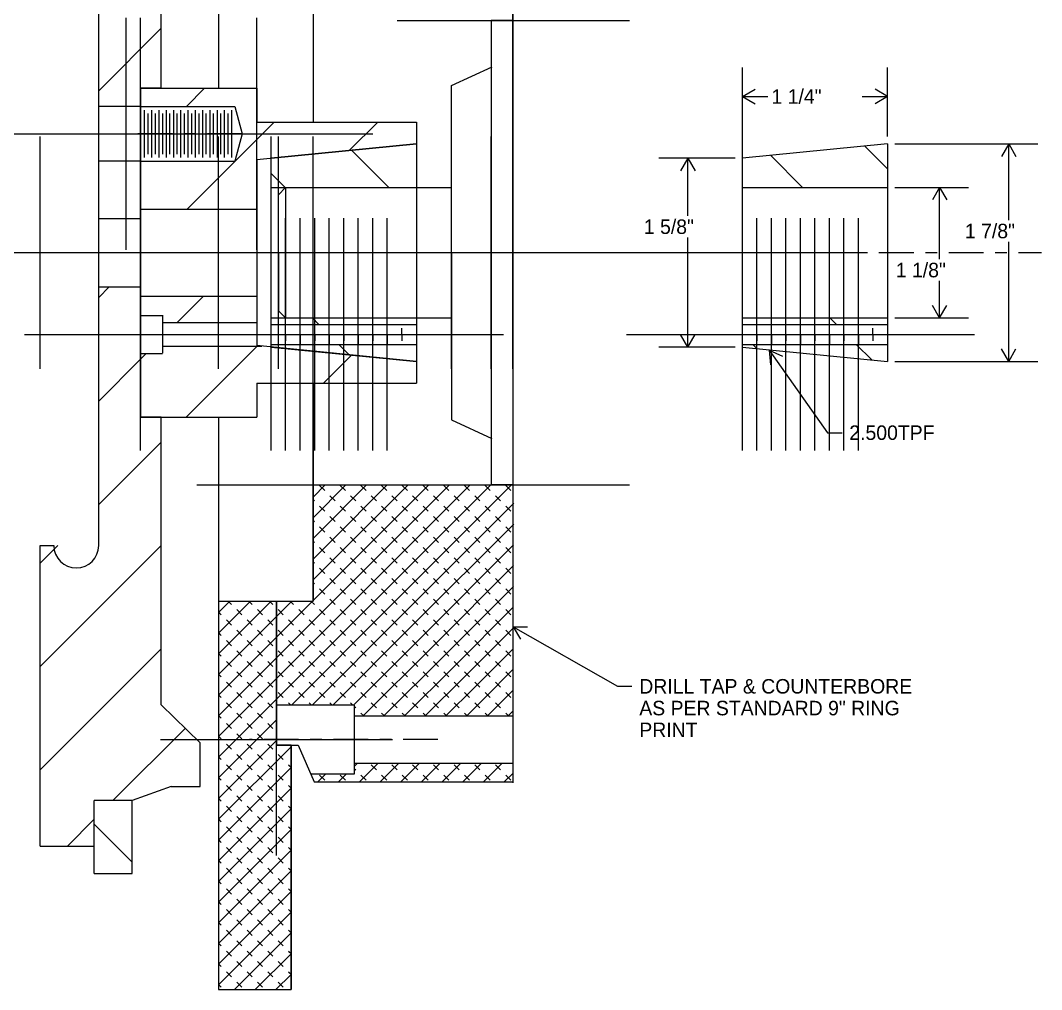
# Model space of a CAD drawing. Extents: x -8.4 to 8.6, y -6.3 to 6.8.
# Drawn here: x -0.17 to 8.62, y -6.35 to 2 of the extents above; entities that cross this region are included whole.
import ezdxf

# ---------------------------------------------------------------- set-up
doc = ezdxf.new("R2010")
doc.units = 0
doc.header["$PDMODE"] = 2
doc.header["$PDSIZE"] = -2
doc.linetypes.add('GC___6', pattern=[0.5, 0.3, -0.075, 0.05, -0.075])
for name, color, linetype in [('BUSHING', 7, 'CONTINUOUS'), ('BUSHING_DETAIL', 7, 'CONTINUOUS'), ('CENTERLINE', 7, 'CONTINUOUS'), ('FLYWHEEL', 7, 'CONTINUOUS'), ('HUB', 7, 'CONTINUOUS'), ('LAYOUT_AND_RING_DIM', 7, 'CONTINUOUS'), ('PLATE', 7, 'CONTINUOUS'), ('RING', 7, 'CONTINUOUS'), ('WARP_9', 7, 'CONTINUOUS')]:
    doc.layers.add(name, color=color, linetype=linetype)
doc.styles.add('ENGINEER', font='ENGINEER.SHX', dxfattribs={"height": 0.2})

# ---------------------------------------------------------------- blocks, each defined once
blk = doc.blocks.new('*X1')
at = {"layer": 'HUB', "color": 93, "linetype": 'CONTINUOUS'}
for p, q in [((0.891, -0.891), (0.9139, -0.868)), ((1.3364, -1.3364), (1.8684, -0.8045)), ((0.865, -0.9169), (0.891, -0.891)), ((2.4388, -1.125), (2.6821, -0.8817)), ((1.2566, -1.4163), (1.3364, -1.3364))]:
    blk.add_line(p, q, dxfattribs=at)
blk = doc.blocks.new('*X2')
at = {"layer": 'BUSHING', "color": 93, "linetype": 'CONTINUOUS'}
blk.add_line((2.6616, -0.8797), (2.5728, -0.7908), dxfattribs=at)
blk = doc.blocks.new('*X3')
at = {"layer": 'BUSHING', "color": 93, "linetype": 'CONTINUOUS'}
for p, q in [((2.4009, -0.6189), (2.3444, -0.5625)), ((3.24, -0.5671), (3.2354, -0.5625))]:
    blk.add_line(p, q, dxfattribs=at)
blk = doc.blocks.new('*X4')
at = {"layer": 'BUSHING', "color": 93, "linetype": 'CONTINUOUS'}
for p, q in [((3.0013, 0.5625), (2.6821, 0.8817)), ((2.1104, 0.5625), (1.99, 0.6829))]:
    blk.add_line(p, q, dxfattribs=at)
blk = doc.blocks.new('*X5')
at = {"layer": 'HUB', "color": 93, "linetype": 'CONTINUOUS'}
for p, q in [((1.2596, 1.2596), (1.4163, 1.4163)), ((1.266, 0.375), (2.016, 1.125)), ((2.6616, 0.8797), (2.9069, 1.125))]:
    blk.add_line(p, q, dxfattribs=at)
blk = doc.blocks.new('*X6')
at = {"layer": 'HUB', "color": 93, "linetype": 'CONTINUOUS'}
blk.add_line((1.1805, -0.6014), (1.4069, -0.375), dxfattribs=at)
blk = doc.blocks.new('*X9')
at = {"layer": 'PLATE', "color": 133, "linetype": 'CONTINUOUS'}
for p, q in [((1.535, -3.098), (1.633, -3)), ((1.535, -3.2762), (1.8112, -3)), ((1.535, -3.4543), (1.9893, -3)), ((1.619, -3), (1.6483, -3.0292)), ((1.6928, -3.0738), (1.7374, -3.1183)), ((1.7972, -3), (1.8265, -3.0292)), ((1.871, -3.0738), (1.9156, -3.1183)), ((1.9754, -3), (2.0046, -3.0292)), ((1.535, -3.0942), (1.5592, -3.1183)), ((1.535, -3.6325), (2.035, -3.1325)), ((1.6037, -3.1629), (1.6483, -3.2074)), ((1.7819, -3.1629), (1.8265, -3.2074)), ((1.9601, -3.1629), (2.0046, -3.2074)), ((1.6928, -3.252), (1.7374, -3.2965)), ((1.871, -3.252), (1.9156, -3.2965)), ((1.535, -3.2724), (1.5592, -3.2965)), ((1.535, -3.8107), (2.035, -3.3107)), ((1.6037, -3.3411), (1.6483, -3.3856)), ((1.7819, -3.3411), (1.8265, -3.3856)), ((1.9601, -3.3411), (2.0046, -3.3856)), ((1.535, -3.4506), (1.5592, -3.4747)), ((1.535, -3.9889), (2.035, -3.4889)), ((1.6928, -3.4302), (1.7374, -3.4747)), ((1.871, -3.4302), (1.9156, -3.4747)), ((1.6037, -3.5193), (1.6483, -3.5638)), ((1.7819, -3.5193), (1.8265, -3.5638)), ((1.9601, -3.5193), (2.0046, -3.5638)), ((1.535, -3.6287), (1.5592, -3.6529)), ((1.535, -4.1671), (2.035, -3.6671)), ((1.6928, -3.6084), (1.7374, -3.6529)), ((1.871, -3.6084), (1.9156, -3.6529)), ((1.6037, -3.6975), (1.6483, -3.742)), ((1.7819, -3.6975), (1.8265, -3.742)), ((1.9601, -3.6975), (2.0046, -3.742)), ((1.535, -3.8069), (1.5592, -3.8311)), ((1.535, -4.3453), (2.035, -3.8453)), ((1.6928, -3.7866), (1.7374, -3.8311)), ((1.871, -3.7866), (1.9156, -3.8311)), ((1.6037, -3.8757), (1.6483, -3.9202)), ((1.7819, -3.8757), (1.8265, -3.9202)), ((1.9601, -3.8757), (2.0046, -3.9202)), ((1.535, -3.9851), (1.5592, -4.0093)), ((1.535, -4.5235), (2.035, -4.0235)), ((1.6928, -3.9647), (1.7374, -4.0093)), ((1.871, -3.9647), (1.9156, -4.0093)), ((1.6037, -4.0538), (1.6483, -4.0984)), ((1.7819, -4.0538), (1.8265, -4.0984)), ((1.9601, -4.0538), (2.0046, -4.0984)), ((1.535, -4.1633), (1.5592, -4.1875)), ((1.535, -4.7017), (2.035, -4.2017)), ((1.6928, -4.1429), (1.7374, -4.1875)), ((1.871, -4.1429), (1.9156, -4.1875)), ((1.535, -4.8799), (2.16, -4.2549)), ((1.6037, -4.232), (1.6483, -4.2766)), ((1.7819, -4.232), (1.8265, -4.2766)), ((1.9601, -4.232), (2.0046, -4.2766)), ((2.1487, -4.2425), (2.16, -4.2537)), ((1.535, -4.3415), (1.5592, -4.3657)), ((1.6928, -4.3211), (1.7374, -4.3657)), ((1.871, -4.3211), (1.9156, -4.3657)), ((2.0492, -4.3211), (2.0937, -4.3657)), ((1.535, -5.0581), (2.16, -4.4331)), ((1.6037, -4.4102), (1.6483, -4.4548)), ((1.7819, -4.4102), (1.8265, -4.4548)), ((1.9601, -4.4102), (2.0046, -4.4548)), ((2.1383, -4.4102), (2.16, -4.4319)), ((1.535, -4.5197), (1.5592, -4.5439)), ((1.6928, -4.4993), (1.7374, -4.5439)), ((1.871, -4.4993), (1.9156, -4.5439)), ((2.0492, -4.4993), (2.0937, -4.5439)), ((1.535, -5.2363), (2.16, -4.6113)), ((1.6037, -4.5884), (1.6483, -4.633)), ((1.7819, -4.5884), (1.8265, -4.633)), ((1.9601, -4.5884), (2.0046, -4.633)), ((2.1383, -4.5884), (2.16, -4.6101)), ((1.535, -4.6979), (1.5592, -4.7221)), ((1.6928, -4.6775), (1.7374, -4.7221)), ((1.871, -4.6775), (1.9156, -4.7221)), ((2.0492, -4.6775), (2.0937, -4.7221)), ((1.535, -5.4144), (2.16, -4.7894)), ((1.6037, -4.7666), (1.6483, -4.8112)), ((1.7819, -4.7666), (1.8265, -4.8112)), ((1.9601, -4.7666), (2.0046, -4.8112)), ((2.1383, -4.7666), (2.16, -4.7883)), ((1.535, -4.8761), (1.5592, -4.9002)), ((1.6928, -4.8557), (1.7374, -4.9002)), ((1.871, -4.8557), (1.9156, -4.9002)), ((2.0492, -4.8557), (2.0937, -4.9002)), ((1.535, -5.5926), (2.16, -4.9676)), ((1.6037, -4.9448), (1.6483, -4.9893)), ((1.7819, -4.9448), (1.8265, -4.9893)), ((1.9601, -4.9448), (2.0046, -4.9893)), ((2.1383, -4.9448), (2.16, -4.9665)), ((1.535, -5.0543), (1.5592, -5.0784)), ((1.6928, -5.0339), (1.7374, -5.0784)), ((1.871, -5.0339), (1.9156, -5.0784)), ((2.0492, -5.0339), (2.0937, -5.0784)), ((1.535, -5.7708), (2.16, -5.1458)), ((1.6037, -5.123), (1.6483, -5.1675)), ((1.7819, -5.123), (1.8265, -5.1675)), ((1.9601, -5.123), (2.0046, -5.1675)), ((2.1383, -5.123), (2.16, -5.1447)), ((1.535, -5.2325), (1.5592, -5.2566)), ((1.6928, -5.2121), (1.7374, -5.2566)), ((1.871, -5.2121), (1.9156, -5.2566)), ((2.0492, -5.2121), (2.0937, -5.2566)), ((1.535, -5.949), (2.16, -5.324)), ((1.6037, -5.3012), (1.6483, -5.3457)), ((1.7819, -5.3012), (1.8265, -5.3457)), ((1.9601, -5.3012), (2.0046, -5.3457)), ((2.1383, -5.3012), (2.16, -5.3229)), ((1.535, -5.4107), (1.5592, -5.4348)), ((1.6928, -5.3903), (1.7374, -5.4348)), ((1.871, -5.3903), (1.9156, -5.4348)), ((2.0492, -5.3903), (2.0937, -5.4348)), ((1.535, -6.1272), (2.16, -5.5022)), ((1.6037, -5.4794), (1.6483, -5.5239)), ((1.7819, -5.4794), (1.8265, -5.5239)), ((1.9601, -5.4794), (2.0046, -5.5239)), ((2.1383, -5.4794), (2.16, -5.5011)), ((1.535, -5.5888), (1.5592, -5.613)), ((1.6928, -5.5685), (1.7374, -5.613)), ((1.871, -5.5685), (1.9156, -5.613)), ((2.0492, -5.5685), (2.0937, -5.613)), ((1.535, -6.3054), (2.16, -5.6804)), ((1.6037, -5.6576), (1.6483, -5.7021)), ((1.7819, -5.6576), (1.8265, -5.7021)), ((1.9601, -5.6576), (2.0046, -5.7021)), ((2.1383, -5.6576), (2.16, -5.6793)), ((1.535, -5.767), (1.5592, -5.7912)), ((1.6928, -5.7467), (1.7374, -5.7912)), ((1.871, -5.7467), (1.9156, -5.7912)), ((2.0492, -5.7467), (2.0937, -5.7912)), ((1.6037, -5.8358), (1.6483, -5.8803)), ((1.6726, -6.346), (2.16, -5.8586)), ((1.7819, -5.8358), (1.8265, -5.8803)), ((1.9601, -5.8358), (2.0046, -5.8803)), ((2.1383, -5.8358), (2.16, -5.8575)), ((1.535, -5.9452), (1.5592, -5.9694)), ((1.6928, -5.9248), (1.7374, -5.9694)), ((1.871, -5.9248), (1.9156, -5.9694)), ((2.0492, -5.9248), (2.0937, -5.9694)), ((1.6037, -6.0139), (1.6483, -6.0585)), ((1.7819, -6.0139), (1.8265, -6.0585)), ((1.8508, -6.346), (2.16, -6.0368)), ((1.9601, -6.0139), (2.0046, -6.0585)), ((2.1383, -6.0139), (2.16, -6.0357)), ((1.535, -6.1234), (1.5592, -6.1476)), ((1.6928, -6.103), (1.7374, -6.1476)), ((1.871, -6.103), (1.9156, -6.1476)), ((2.0492, -6.103), (2.0937, -6.1476)), ((1.6037, -6.1921), (1.6483, -6.2367)), ((1.7819, -6.1921), (1.8265, -6.2367)), ((1.9601, -6.1921), (2.0046, -6.2367)), ((2.029, -6.346), (2.16, -6.215)), ((2.1383, -6.1921), (2.16, -6.2138)), ((1.535, -6.3016), (1.5592, -6.3258)), ((1.6928, -6.2812), (1.7374, -6.3258)), ((1.871, -6.2812), (1.9156, -6.3258)), ((2.0492, -6.2812), (2.0937, -6.3258))]:
    blk.add_line(p, q, dxfattribs=at)
blk = doc.blocks.new('*X10')
at = {"layer": 'FLYWHEEL', "color": 213, "linetype": 'CONTINUOUS'}
blk.add_line((0.793, -5.2478), (0.466, -4.9208), dxfattribs=at)
blk = doc.blocks.new('*X12')
at = {"layer": 'FLYWHEEL', "color": 213, "linetype": 'CONTINUOUS'}
for p, q in [((0, 4.4548), (0.466, 4.9208)), ((0, 3.5638), (1.0579, 4.6217)), ((0, 2.6729), (1.042, 3.7149)), ((0.504, 2.2859), (1.042, 2.8239)), ((0.504, 1.395), (1.042, 1.933))]:
    blk.add_line(p, q, dxfattribs=at)
blk = doc.blocks.new('*X13')
at = {"layer": 'FLYWHEEL', "color": 213, "linetype": 'CONTINUOUS'}
for p, q in [((0.504, -0.387), (0.5955, -0.2955)), ((0.504, -1.2779), (0.865, -0.9169)), ((0.504, -2.1689), (1.042, -1.6309)), ((0, -3.5638), (1.042, -2.5218)), ((0, -2.6729), (0.1509, -2.522)), ((0, -4.4548), (1.042, -3.4128)), ((0.6267, -4.719), (1.2502, -4.0955)), ((0.2347, -5.111), (0.466, -4.8797))]:
    blk.add_line(p, q, dxfattribs=at)
blk = doc.blocks.new('*X15')
at = {"layer": 'RING', "color": 8, "linetype": 'CONTINUOUS'}
for p, q in [((2.3496, -2.1052), (2.4548, -2)), ((2.3496, -2.2834), (2.633, -2)), ((2.4009, -2), (2.4009, -2)), ((2.4056, -2.4056), (2.8112, -2)), ((2.4056, -2.0046), (2.4501, -2.0492)), ((2.4947, -2.4947), (2.9893, -2)), ((2.5791, -2), (2.5791, -2)), ((2.5838, -2.5838), (3.1675, -2)), ((2.5838, -2.0046), (2.6283, -2.0492)), ((2.6729, -2.6729), (3.3457, -2)), ((2.7573, -2), (2.7573, -2)), ((2.762, -2.762), (3.5239, -2)), ((2.762, -2.0046), (2.8065, -2.0492)), ((2.8511, -2.8511), (3.7021, -2)), ((2.9355, -2), (2.9355, -2)), ((2.9401, -2.9401), (3.8803, -2)), ((2.9401, -2.0046), (2.9847, -2.0492)), ((3.0292, -3.0292), (4.0585, -2)), ((3.1137, -2), (3.1137, -2)), ((3.1183, -2.0046), (3.1629, -2.0492)), ((3.2919, -2), (3.2919, -2)), ((3.2965, -2.0046), (3.3411, -2.0492)), ((3.4701, -2), (3.4701, -2)), ((3.4747, -2.0046), (3.5193, -2.0492)), ((3.6483, -2), (3.6483, -2)), ((3.6529, -2.0046), (3.6975, -2.0492)), ((3.8265, -2), (3.8265, -2)), ((3.8311, -2.0046), (3.8757, -2.0492)), ((4.0046, -2), (4.0046, -2)), ((4.0093, -2.0046), (4.0538, -2.0492)), ((2.4947, -2.0937), (2.5392, -2.1383)), ((2.6729, -2.0937), (2.7174, -2.1383)), ((2.8511, -2.0937), (2.8956, -2.1383)), ((3.0292, -2.0937), (3.0738, -2.1383)), ((3.2074, -2.0937), (3.252, -2.1383)), ((3.3856, -2.0937), (3.4302, -2.1383)), ((3.5638, -2.0937), (3.6084, -2.1383)), ((3.742, -2.0937), (3.7866, -2.1383)), ((3.9202, -2.0937), (3.9647, -2.1383)), ((2.3496, -2.1269), (2.361, -2.1383)), ((2.4056, -2.1828), (2.4501, -2.2274)), ((2.5838, -2.1828), (2.6283, -2.2274)), ((2.762, -2.1828), (2.8065, -2.2274)), ((2.9401, -2.1828), (2.9847, -2.2274)), ((3.1183, -3.1183), (4.0791, -2.1576)), ((3.1183, -2.1828), (3.1629, -2.2274)), ((3.2965, -2.1828), (3.3411, -2.2274)), ((3.4747, -2.1828), (3.5193, -2.2274)), ((3.6529, -2.1828), (3.6975, -2.2274)), ((3.8311, -2.1828), (3.8757, -2.2274)), ((4.0093, -2.1828), (4.0538, -2.2274)), ((2.4947, -2.2719), (2.5392, -2.3165)), ((2.6729, -2.2719), (2.7174, -2.3165)), ((2.8511, -2.2719), (2.8956, -2.3165)), ((3.0292, -2.2719), (3.0738, -2.3165)), ((3.2074, -2.2719), (3.252, -2.3165)), ((3.3856, -2.2719), (3.4302, -2.3165)), ((3.5638, -2.2719), (3.6084, -2.3165)), ((3.742, -2.2719), (3.7866, -2.3165)), ((3.9202, -2.2719), (3.9647, -2.3165)), ((2.3496, -2.3051), (2.361, -2.3165)), ((2.4056, -2.361), (2.4501, -2.4056)), ((2.5838, -2.361), (2.6283, -2.4056)), ((2.762, -2.361), (2.8065, -2.4056)), ((2.9401, -2.361), (2.9847, -2.4056)), ((3.1183, -2.361), (3.1629, -2.4056)), ((3.2074, -3.2074), (4.0781, -2.3368)), ((3.2965, -2.361), (3.3411, -2.4056)), ((3.4747, -2.361), (3.5193, -2.4056)), ((3.6529, -2.361), (3.6975, -2.4056)), ((3.8311, -2.361), (3.8757, -2.4056)), ((4.0093, -2.361), (4.0538, -2.4056)), ((2.3496, -2.4615), (2.4056, -2.4056)), ((2.4947, -2.4501), (2.5392, -2.4947)), ((2.6729, -2.4501), (2.7174, -2.4947)), ((2.8511, -2.4501), (2.8956, -2.4947)), ((3.0292, -2.4501), (3.0738, -2.4947)), ((3.2074, -2.4501), (3.252, -2.4947)), ((3.3856, -2.4501), (3.4302, -2.4947)), ((3.5638, -2.4501), (3.6084, -2.4947)), ((3.742, -2.4501), (3.7866, -2.4947)), ((3.9202, -2.4501), (3.9647, -2.4947)), ((2.3496, -2.4833), (2.361, -2.4947)), ((2.3496, -2.6397), (2.4947, -2.4947)), ((2.4056, -2.5392), (2.4501, -2.5838)), ((2.5838, -2.5392), (2.6283, -2.5838)), ((2.762, -2.5392), (2.8065, -2.5838)), ((2.9401, -2.5392), (2.9847, -2.5838)), ((3.1183, -2.5392), (3.1629, -2.5838)), ((3.2965, -3.2965), (4.0771, -2.5159)), ((3.2965, -2.5392), (3.3411, -2.5838)), ((3.4747, -2.5392), (3.5193, -2.5838)), ((3.6529, -2.5392), (3.6975, -2.5838)), ((3.8311, -2.5392), (3.8757, -2.5838)), ((4.0093, -2.5392), (4.0538, -2.5838)), ((2.3496, -2.8179), (2.5838, -2.5838)), ((2.4947, -2.6283), (2.5392, -2.6729)), ((2.6729, -2.6283), (2.7174, -2.6729)), ((2.8511, -2.6283), (2.8956, -2.6729)), ((3.0292, -2.6283), (3.0738, -2.6729)), ((3.2074, -2.6283), (3.252, -2.6729)), ((3.3856, -2.6283), (3.4302, -2.6729)), ((3.5638, -2.6283), (3.6084, -2.6729)), ((3.742, -2.6283), (3.7866, -2.6729)), ((3.9202, -2.6283), (3.9647, -2.6729)), ((2.3496, -2.6614), (2.361, -2.6729)), ((2.3496, -2.9961), (2.6729, -2.6729)), ((2.4056, -2.7174), (2.4501, -2.762)), ((2.5838, -2.7174), (2.6283, -2.762)), ((2.762, -2.7174), (2.8065, -2.762)), ((2.9401, -2.7174), (2.9847, -2.762)), ((3.1183, -2.7174), (3.1629, -2.762)), ((3.2965, -2.7174), (3.3411, -2.762)), ((3.3856, -3.3856), (4.0762, -2.6951)), ((3.4747, -2.7174), (3.5193, -2.762)), ((3.6529, -2.7174), (3.6975, -2.762)), ((3.8311, -2.7174), (3.8757, -2.762)), ((4.0093, -2.7174), (4.0538, -2.762)), ((2.035, -3.4889), (2.762, -2.762)), ((2.4947, -2.8065), (2.5392, -2.8511)), ((2.6729, -2.8065), (2.7174, -2.8511)), ((2.8511, -2.8065), (2.8956, -2.8511)), ((3.0292, -2.8065), (3.0738, -2.8511)), ((3.2074, -2.8065), (3.252, -2.8511)), ((3.3856, -2.8065), (3.4302, -2.8511)), ((3.5638, -2.8065), (3.6084, -2.8511)), ((3.742, -2.8065), (3.7866, -2.8511)), ((3.9202, -2.8065), (3.9647, -2.8511)), ((2.035, -3.6671), (2.8511, -2.8511)), ((2.3496, -2.8396), (2.361, -2.8511)), ((2.4056, -2.8956), (2.4501, -2.9401)), ((2.5838, -2.8956), (2.6283, -2.9401)), ((2.762, -2.8956), (2.8065, -2.9401)), ((2.9401, -2.8956), (2.9847, -2.9401)), ((3.1183, -2.8956), (3.1629, -2.9401)), ((3.2965, -2.8956), (3.3411, -2.9401)), ((3.4747, -3.4747), (4.0752, -2.8742)), ((3.4747, -2.8956), (3.5193, -2.9401)), ((3.6529, -2.8956), (3.6975, -2.9401)), ((3.8311, -2.8956), (3.8757, -2.9401)), ((4.0093, -2.8956), (4.0538, -2.9401)), ((2.035, -3.8453), (2.9401, -2.9401)), ((2.4947, -2.9847), (2.5392, -3.0292)), ((2.6729, -2.9847), (2.7174, -3.0292)), ((2.8511, -2.9847), (2.8956, -3.0292)), ((3.0292, -2.9847), (3.0738, -3.0292)), ((3.2074, -2.9847), (3.252, -3.0292)), ((3.3856, -2.9847), (3.4302, -3.0292)), ((3.5638, -2.9847), (3.6084, -3.0292)), ((3.742, -2.9847), (3.7866, -3.0292)), ((3.9202, -2.9847), (3.9647, -3.0292)), ((2.035, -3.1325), (2.1675, -3)), ((2.035, -3.3107), (2.3457, -3)), ((2.035, -3.0596), (2.035, -3.0596)), ((2.0492, -3.0738), (2.0937, -3.1183)), ((2.1536, -3), (2.1828, -3.0292)), ((2.163, -3.8955), (3.0292, -3.0292)), ((2.2274, -3.0738), (2.2719, -3.1183)), ((2.3318, -3), (2.361, -3.0292)), ((2.4056, -3.0738), (2.4501, -3.1183)), ((2.5838, -3.0738), (2.6283, -3.1183)), ((2.762, -3.0738), (2.8065, -3.1183)), ((2.9401, -3.0738), (2.9847, -3.1183)), ((3.1183, -3.0738), (3.1629, -3.1183)), ((3.2965, -3.0738), (3.3411, -3.1183)), ((3.4747, -3.0738), (3.5193, -3.1183)), ((3.5638, -3.5638), (4.0742, -3.0534)), ((3.6529, -3.0738), (3.6975, -3.1183)), ((3.8311, -3.0738), (3.8757, -3.1183)), ((4.0093, -3.0738), (4.0538, -3.1183)), ((2.1383, -3.1629), (2.1828, -3.2074)), ((2.3165, -3.1629), (2.361, -3.2074)), ((2.3412, -3.8955), (3.1183, -3.1183)), ((2.4947, -3.1629), (2.5392, -3.2074)), ((2.6729, -3.1629), (2.7174, -3.2074)), ((2.8511, -3.1629), (2.8956, -3.2074)), ((3.0292, -3.1629), (3.0738, -3.2074)), ((3.2074, -3.1629), (3.252, -3.2074)), ((3.3856, -3.1629), (3.4302, -3.2074)), ((3.5638, -3.1629), (3.6084, -3.2074)), ((3.742, -3.1629), (3.7866, -3.2074)), ((3.9202, -3.1629), (3.9647, -3.2074)), ((2.035, -3.2378), (2.035, -3.2378)), ((2.0492, -3.252), (2.0937, -3.2965)), ((2.2274, -3.252), (2.2719, -3.2965)), ((2.4056, -3.252), (2.4501, -3.2965)), ((2.5194, -3.8955), (3.2074, -3.2074)), ((2.5838, -3.252), (2.6283, -3.2965)), ((2.762, -3.252), (2.8065, -3.2965)), ((2.9401, -3.252), (2.9847, -3.2965)), ((3.1183, -3.252), (3.1629, -3.2965)), ((3.2965, -3.252), (3.3411, -3.2965)), ((3.4747, -3.252), (3.5193, -3.2965)), ((3.6529, -3.6529), (4.0733, -3.2326)), ((3.6529, -3.252), (3.6975, -3.2965)), ((3.8311, -3.252), (3.8757, -3.2965)), ((4.0093, -3.252), (4.0538, -3.2965)), ((2.1383, -3.3411), (2.1828, -3.3856)), ((2.3165, -3.3411), (2.361, -3.3856)), ((2.4947, -3.3411), (2.5392, -3.3856)), ((2.6729, -3.3411), (2.7174, -3.3856)), ((2.6976, -3.8955), (3.2965, -3.2965)), ((2.8511, -3.3411), (2.8956, -3.3856)), ((3.0292, -3.3411), (3.0738, -3.3856)), ((3.2074, -3.3411), (3.252, -3.3856)), ((3.3856, -3.3411), (3.4302, -3.3856)), ((3.5638, -3.3411), (3.6084, -3.3856)), ((3.742, -3.3411), (3.7866, -3.3856)), ((3.9202, -3.3411), (3.9647, -3.3856)), ((2.035, -3.416), (2.035, -3.416)), ((2.7818, -3.9895), (3.3856, -3.3856)), ((3.742, -3.742), (4.0723, -3.4117)), ((2.0492, -3.4302), (2.0937, -3.4747)), ((2.2274, -3.4302), (2.2719, -3.4747)), ((2.4056, -3.4302), (2.4501, -3.4747)), ((2.5838, -3.4302), (2.6283, -3.4747)), ((2.762, -3.4302), (2.8065, -3.4747)), ((2.9401, -3.4302), (2.9847, -3.4747)), ((2.96, -3.9895), (3.4747, -3.4747)), ((3.1183, -3.4302), (3.1629, -3.4747)), ((3.2965, -3.4302), (3.3411, -3.4747)), ((3.4747, -3.4302), (3.5193, -3.4747)), ((3.6529, -3.4302), (3.6975, -3.4747)), ((3.8311, -3.4302), (3.8757, -3.4747)), ((4.0093, -3.4302), (4.0538, -3.4747)), ((2.035, -3.5942), (2.035, -3.5942)), ((2.1383, -3.5193), (2.1828, -3.5638)), ((2.3165, -3.5193), (2.361, -3.5638)), ((2.4947, -3.5193), (2.5392, -3.5638)), ((2.6729, -3.5193), (2.7174, -3.5638)), ((2.8511, -3.5193), (2.8956, -3.5638)), ((3.0292, -3.5193), (3.0738, -3.5638)), ((3.1382, -3.9895), (3.5638, -3.5638)), ((3.2074, -3.5193), (3.252, -3.5638)), ((3.3856, -3.5193), (3.4302, -3.5638)), ((3.5638, -3.5193), (3.6084, -3.5638)), ((3.742, -3.5193), (3.7866, -3.5638)), ((3.8311, -3.8311), (4.0713, -3.5909)), ((3.9202, -3.5193), (3.9647, -3.5638)), ((2.0492, -3.6084), (2.0937, -3.6529)), ((2.2274, -3.6084), (2.2719, -3.6529)), ((2.4056, -3.6084), (2.4501, -3.6529)), ((2.5838, -3.6084), (2.6283, -3.6529)), ((2.762, -3.6084), (2.8065, -3.6529)), ((2.9401, -3.6084), (2.9847, -3.6529)), ((3.1183, -3.6084), (3.1629, -3.6529)), ((3.2965, -3.6084), (3.3411, -3.6529)), ((3.3163, -3.9895), (3.6529, -3.6529)), ((3.4747, -3.6084), (3.5193, -3.6529)), ((3.6529, -3.6084), (3.6975, -3.6529)), ((3.8311, -3.6084), (3.8757, -3.6529)), ((4.0093, -3.6084), (4.0538, -3.6529)), ((2.035, -3.7724), (2.035, -3.7724)), ((2.1383, -3.6975), (2.1828, -3.742)), ((2.3165, -3.6975), (2.361, -3.742)), ((2.4947, -3.6975), (2.5392, -3.742)), ((2.6729, -3.6975), (2.7174, -3.742)), ((2.8511, -3.6975), (2.8956, -3.742)), ((3.0292, -3.6975), (3.0738, -3.742)), ((3.2074, -3.6975), (3.252, -3.742)), ((3.3856, -3.6975), (3.4302, -3.742)), ((3.4945, -3.9895), (3.742, -3.742)), ((3.5638, -3.6975), (3.6084, -3.742)), ((3.742, -3.6975), (3.7866, -3.742)), ((3.9202, -3.6975), (3.9647, -3.742)), ((3.9202, -3.9202), (4.0704, -3.77)), ((2.0492, -3.7866), (2.0937, -3.8311)), ((2.2274, -3.7866), (2.2719, -3.8311)), ((2.4056, -3.7866), (2.4501, -3.8311)), ((2.5838, -3.7866), (2.6283, -3.8311)), ((2.762, -3.7866), (2.8065, -3.8311)), ((2.9401, -3.7866), (2.9847, -3.8311)), ((3.1183, -3.7866), (3.1629, -3.8311)), ((3.2965, -3.7866), (3.3411, -3.8311)), ((3.4747, -3.7866), (3.5193, -3.8311)), ((3.6529, -3.7866), (3.6975, -3.8311)), ((3.6727, -3.9895), (3.8311, -3.8311)), ((3.8311, -3.7866), (3.8757, -3.8311)), ((4.0093, -3.7866), (4.0538, -3.8311)), ((2.1383, -3.8757), (2.1581, -3.8955)), ((2.3165, -3.8757), (2.3363, -3.8955)), ((2.4947, -3.8757), (2.5145, -3.8955)), ((2.6729, -3.8757), (2.6927, -3.8955)), ((2.7067, -3.9095), (2.7174, -3.9202)), ((2.8511, -3.8757), (2.8956, -3.9202)), ((3.0292, -3.8757), (3.0738, -3.9202)), ((3.2074, -3.8757), (3.252, -3.9202)), ((3.3856, -3.8757), (3.4302, -3.9202)), ((3.5638, -3.8757), (3.6084, -3.9202)), ((3.742, -3.8757), (3.7866, -3.9202)), ((3.8509, -3.9895), (3.9202, -3.9202)), ((3.9202, -3.8757), (3.9647, -3.9202)), ((4.0291, -3.9895), (4.0694, -3.9492)), ((2.762, -3.9647), (2.7867, -3.9895)), ((2.9401, -3.9647), (2.9649, -3.9895)), ((3.1183, -3.9647), (3.1431, -3.9895)), ((3.2965, -3.9647), (3.3213, -3.9895)), ((3.4747, -3.9647), (3.4995, -3.9895)), ((3.6529, -3.9647), (3.6776, -3.9895)), ((3.8311, -3.9647), (3.8558, -3.9895)), ((4.0093, -3.9647), (4.034, -3.9895))]:
    blk.add_line(p, q, dxfattribs=at)
blk = doc.blocks.new('*X16')
at = {"layer": 'RING', "color": 8, "linetype": 'CONTINUOUS'}
for p, q in [((2.7061, -4.4215), (2.7322, -4.3955)), ((2.7483, -4.5575), (2.9103, -4.3955)), ((2.8363, -4.3955), (2.8363, -4.3955)), ((2.9265, -4.5575), (3.0885, -4.3955)), ((3.0145, -4.3955), (3.0145, -4.3955)), ((3.1047, -4.5575), (3.2667, -4.3955)), ((3.1927, -4.3955), (3.1927, -4.3955)), ((3.2829, -4.5575), (3.4449, -4.3955)), ((3.3709, -4.3955), (3.3709, -4.3955)), ((3.4611, -4.5575), (3.6231, -4.3955)), ((3.5491, -4.3955), (3.5491, -4.3955)), ((3.6393, -4.5575), (3.8013, -4.3955)), ((3.7273, -4.3955), (3.7273, -4.3955)), ((3.8175, -4.5575), (3.9795, -4.3955)), ((3.9055, -4.3955), (3.9055, -4.3955)), ((2.7064, -4.4437), (2.7174, -4.4548)), ((2.8511, -4.4102), (2.8956, -4.4548)), ((3.0292, -4.4102), (3.0738, -4.4548)), ((3.2074, -4.4102), (3.252, -4.4548)), ((3.3856, -4.4102), (3.4302, -4.4548)), ((3.5638, -4.4102), (3.6084, -4.4548)), ((3.742, -4.4102), (3.7866, -4.4548)), ((3.9202, -4.4102), (3.9647, -4.4548)), ((3.9957, -4.5575), (4.0692, -4.484)), ((2.392, -4.5575), (2.46, -4.4895)), ((2.3957, -4.4895), (2.3957, -4.4895)), ((2.4056, -4.4993), (2.4501, -4.5439)), ((2.5702, -4.5575), (2.6382, -4.4895)), ((2.5739, -4.4895), (2.5739, -4.4895)), ((2.5838, -4.4993), (2.6283, -4.5439)), ((2.762, -4.4993), (2.8065, -4.5439)), ((2.9401, -4.4993), (2.9847, -4.5439)), ((3.1183, -4.4993), (3.1629, -4.5439)), ((3.2965, -4.4993), (3.3411, -4.5439)), ((3.4747, -4.4993), (3.5193, -4.5439)), ((3.6529, -4.4993), (3.6975, -4.5439)), ((3.8311, -4.4993), (3.8757, -4.5439)), ((4.0093, -4.4993), (4.0538, -4.5439))]:
    blk.add_line(p, q, dxfattribs=at)
blk = doc.blocks.new('*X17')
at = {"layer": 'BUSHING_DETAIL', "color": 93, "linetype": 'CONTINUOUS'}
for p, q in [((6.1705, -0.8248), (6.1366, -0.7908)), ((7.1605, -0.9238), (7.0275, -0.7908))]:
    blk.add_line(p, q, dxfattribs=at)
blk = doc.blocks.new('*X18')
at = {"layer": 'BUSHING_DETAIL', "color": 93, "linetype": 'CONTINUOUS'}
blk.add_line((6.8556, -0.6189), (6.7992, -0.5625), dxfattribs=at)
blk = doc.blocks.new('*X19')
at = {"layer": 'BUSHING_DETAIL', "color": 93, "linetype": 'CONTINUOUS'}
for p, q in [((7.2975, 0.7211), (7.1008, 0.9178)), ((6.5651, 0.5625), (6.2908, 0.8368))]:
    blk.add_line(p, q, dxfattribs=at)

msp = doc.modelspace()

# ---------------------------------------------------------------- linework, layer by layer
at = {"layer": 'BUSHING', "color": 93, "linetype": 'CONTINUOUS'}
for p, q in [((3.24, 0.9375), (1.99, 0.8125)), ((3.24, 0.9375), (3.24, -0.9375)), ((1.99, -0.8125), (1.99, 0.8125)), ((1.99, 0.5625), (3.24, 0.5625)), ((1.99, -0.5625), (3.24, -0.5625)), ((1.99, -0.6189), (3.24, -0.6189)), ((1.99, -0.7908), (3.24, -0.7908)), ((1.99, -0.8125), (3.24, -0.9375))]:
    msp.add_line(p, q, dxfattribs=at)
at = {"layer": 'BUSHING', "color": 93, "linetype": 'GC___6'}
for p, q in [((2.1139, -0.704), (2.1139, -0.6493)), ((2.2389, -0.704), (2.2389, -0.6176)), ((2.3639, -0.704), (2.3639, -0.6493)), ((2.4889, -0.704), (2.4889, -0.6176)), ((2.6139, -0.704), (2.6139, -0.6493)), ((2.7389, -0.704), (2.7389, -0.6176)), ((2.8639, -0.704), (2.8639, -0.6493)), ((2.9889, -0.704), (2.9889, -0.6176)), ((3.1139, -0.704), (3.1139, -0.6493)), ((1.9889, -0.704), (3.24, -0.704)), ((2.1139, -0.704), (2.1139, -0.7587)), ((2.2389, -0.704), (2.2389, -0.7904)), ((2.3639, -0.704), (2.3639, -0.7587)), ((2.4889, -0.704), (2.4889, -0.7904)), ((2.6139, -0.704), (2.6139, -0.7587)), ((2.7389, -0.704), (2.7389, -0.7904)), ((2.8639, -0.704), (2.8639, -0.7587)), ((2.9889, -0.704), (2.9889, -0.7904)), ((3.1139, -0.704), (3.1139, -0.7587))]:
    msp.add_line(p, q, dxfattribs=at)
at = {"layer": 'BUSHING', "color": 1, "linetype": 'CONTINUOUS'}
msp.add_point((1.99, 0), dxfattribs=at)
at = {"layer": 'BUSHING', "color": 93, "linetype": 'CONTINUOUS'}
for p in [(1.99, -0.704), (2.1139, -0.704), (2.2389, -0.704), (2.2389, -0.704), (2.3639, -0.704), (2.3639, -0.704), (2.4889, -0.704), (2.4889, -0.704), (2.4889, -0.704), (2.6139, -0.704), (2.7389, -0.704), (2.7389, -0.704), (2.8639, -0.704), (2.9889, -0.704), (2.9889, -0.704)]:
    msp.add_point(p, dxfattribs=at)
at = {"layer": 'BUSHING_DETAIL', "color": 93, "linetype": 'CONTINUOUS'}
for p, q in [((6.0475, 0.875), (6.0475, 1.5948)), ((7.2975, 1), (7.2975, 1.5948)), ((6.0475, 1.3448), (6.1557, 1.4073)), ((7.2975, 1.3448), (7.1892, 1.4073)), ((6.0475, 1.3448), (6.1557, 1.2823)), ((6.0475, 1.3448), (6.2658, 1.3448)), ((7.0792, 1.3448), (7.2975, 1.3448)), ((7.2975, 1.3448), (7.1892, 1.2823)), ((7.2975, 0.9375), (6.0475, 0.8125)), ((7.2975, 0.9375), (7.2975, -0.9375)), ((7.36, 0.9375), (8.5901, 0.9375)), ((8.3401, 0.9375), (8.2776, 0.8292)), ((8.3401, 0.9375), (8.4026, 0.8292)), ((8.3401, 0.2809), (8.3401, 0.9375)), ((5.985, 0.8125), (5.3264, 0.8125)), ((5.5764, 0.8125), (5.5139, 0.7042)), ((5.5764, 0.8125), (5.6389, 0.7042)), ((5.5764, 0.3184), (5.5764, 0.8125)), ((6.0475, -0.8125), (6.0475, 0.8125)), ((6.0475, 0.5625), (7.2975, 0.5625)), ((7.36, 0.5625), (7.995, 0.5625)), ((7.745, 0.5625), (7.6825, 0.4542)), ((7.745, 0.5625), (7.8075, 0.4542)), ((7.745, -0.0553), (7.745, 0.5625)), ((5.5764, -0.8125), (5.5764, 0.1299)), ((8.3401, -0.9375), (8.3401, 0.0926)), ((7.745, -0.5625), (7.745, -0.2436)), ((7.745, -0.5625), (7.6825, -0.4542)), ((7.745, -0.5625), (7.8075, -0.4542)), ((6.0475, -0.5625), (7.2975, -0.5625)), ((7.36, -0.5625), (7.995, -0.5625)), ((6.0475, -0.6189), (7.2975, -0.6189)), ((5.5764, -0.8125), (5.5139, -0.7042)), ((5.5764, -0.8125), (5.6389, -0.7042)), ((6.0475, -0.7908), (7.2975, -0.7908)), ((5.985, -0.8125), (5.3264, -0.8125)), ((6.0475, -0.8125), (7.2975, -0.9375)), ((6.2772, -0.8405), (6.3908, -0.8927)), ((6.2772, -0.8405), (6.2888, -0.965)), ((6.2772, -0.8405), (6.7797, -1.5502)), ((8.3401, -0.9375), (8.2776, -0.8292)), ((8.3401, -0.9375), (8.4026, -0.8292)), ((7.36, -0.9375), (8.5901, -0.9375)), ((6.7797, -1.5502), (6.9047, -1.5502))]:
    msp.add_line(p, q, dxfattribs=at)
at = {"layer": 'BUSHING_DETAIL', "color": 93, "linetype": 'GC___6'}
for p, q in [((6.1713, -0.704), (6.1713, -0.6493)), ((6.2963, -0.704), (6.2963, -0.6176)), ((6.4213, -0.704), (6.4213, -0.6493)), ((6.5463, -0.704), (6.5463, -0.6176)), ((6.6713, -0.704), (6.6713, -0.6493)), ((6.7963, -0.704), (6.7963, -0.6176)), ((6.9213, -0.704), (6.9213, -0.6493)), ((7.0463, -0.704), (7.0463, -0.6176)), ((7.1713, -0.704), (7.1713, -0.6493)), ((6.0463, -0.704), (7.2975, -0.704)), ((6.1713, -0.704), (6.1713, -0.7587)), ((6.2963, -0.704), (6.2963, -0.7904)), ((6.4213, -0.704), (6.4213, -0.7587)), ((6.5463, -0.704), (6.5463, -0.7904)), ((6.6713, -0.704), (6.6713, -0.7587)), ((6.7963, -0.704), (6.7963, -0.7904)), ((6.9213, -0.704), (6.9213, -0.7587)), ((7.0463, -0.704), (7.0463, -0.7904)), ((7.1713, -0.704), (7.1713, -0.7587))]:
    msp.add_line(p, q, dxfattribs=at)
at = {"layer": 'BUSHING_DETAIL', "color": 93, "linetype": 'CONTINUOUS'}
for p in [(6.0475, 0), (6.0475, -0.704), (6.1713, -0.704), (6.2963, -0.704), (6.2963, -0.704), (6.4213, -0.704), (6.4213, -0.704), (6.5463, -0.704), (6.5463, -0.704), (6.5463, -0.704), (6.6713, -0.704), (6.7963, -0.704), (6.7963, -0.704), (6.9213, -0.704), (7.0463, -0.704), (7.0463, -0.704)]:
    msp.add_point(p, dxfattribs=at)
at = {"layer": 'BUSHING_DETAIL', "color": 1, "linetype": 'CONTINUOUS'}
msp.add_point((6.0475, 0), dxfattribs=at)
at = {"layer": 'CENTERLINE', "color": 4, "linetype": 'GC___6'}
msp.add_line((-8.3771, 0), (8.6229, 0), dxfattribs=at)
at = {"layer": 'FLYWHEEL', "color": 213, "linetype": 'CONTINUOUS'}
for p, q in [((1.042, 1.4173), (1.042, 3.8925)), ((0.504, -2.522), (0.504, 2.522)), ((1.042, 1.4173), (0.865, 1.4173)), ((0.865, -1.4173), (0.865, 1.4173)), ((0.865, 1.2596), (0.504, 1.2596)), ((0.865, 0.7876), (0.504, 0.7876)), ((0.504, 0.2955), (0.865, 0.2955)), ((0.504, -0.2955), (0.865, -0.2955)), ((1.042, -1.4173), (0.865, -1.4173)), ((1.042, -3.8925), (1.042, -1.4173)), ((0, -2.522), (0.118, -2.522)), ((0, -5.111), (0, -2.522)), ((1.378, -4.22), (1.042, -3.8925)), ((1.378, -4.596), (1.378, -4.22)), ((1.128, -4.596), (0.793, -4.719)), ((1.128, -4.596), (1.378, -4.596)), ((0.793, -4.719), (0.466, -4.719)), ((0.466, -5.345), (0.466, -4.719)), ((0.793, -5.345), (0.793, -4.719)), ((0, -5.111), (0.466, -5.111)), ((0.466, -5.345), (0.793, -5.345))]:
    msp.add_line(p, q, dxfattribs=at)
msp.add_arc((0.311, -2.522), 0.193, 180, 360, dxfattribs=at)
msp.add_point((0, 0), dxfattribs=at)
at = {"layer": 'HUB', "color": 93, "linetype": 'CONTINUOUS'}
for p, q in [((0.865, 1.4163), (0.865, -1.4163)), ((0.865, 1.4163), (1.865, 1.4163)), ((1.865, 1.4163), (1.865, 1.125)), ((0.865, 1.2596), (1.677, 1.2596)), ((1.677, 1.2596), (1.74, 1.0236)), ((0.896, 1.2267), (0.896, 0.8205)), ((0.9275, 1.198), (0.9275, 0.8492)), ((0.9588, 1.2267), (0.9588, 0.8205)), ((0.99, 1.198), (0.99, 0.8492)), ((1.0215, 1.2267), (1.0215, 0.8205)), ((1.0525, 1.198), (1.0525, 0.8492)), ((1.0842, 1.2267), (1.0842, 0.8205)), ((1.115, 1.198), (1.115, 0.8492)), ((1.147, 1.2267), (1.147, 0.8205)), ((1.1775, 1.198), (1.1775, 0.8492)), ((1.2097, 1.2267), (1.2097, 0.8205)), ((1.24, 1.198), (1.24, 0.8492)), ((1.2725, 1.2267), (1.2725, 0.8205)), ((1.3025, 1.198), (1.3025, 0.8492)), ((1.3352, 1.2267), (1.3352, 0.8205)), ((1.365, 1.198), (1.365, 0.8492)), ((1.398, 1.2267), (1.398, 0.8205)), ((1.4275, 1.198), (1.4275, 0.8492)), ((1.4607, 1.2267), (1.4607, 0.8205)), ((1.49, 1.198), (1.49, 0.8492)), ((1.5235, 1.2267), (1.5235, 0.8205)), ((1.5525, 1.198), (1.5525, 0.8492)), ((1.5857, 1.2267), (1.5857, 0.8205)), ((1.615, 1.198), (1.615, 0.8492)), ((1.6485, 1.2267), (1.6485, 0.8205)), ((1.865, 1.125), (3.24, 1.125)), ((3.24, 1.125), (3.24, 0.9375)), ((1.74, 1.0236), (1.677, 0.7876)), ((3.24, 0.9375), (1.865, 0.8)), ((1.99, 0.8125), (3.24, 0.9375)), ((1.865, 0.8), (1.865, -0.8)), ((0.865, 0.7876), (1.677, 0.7876)), ((0.865, 0.375), (1.865, 0.375)), ((0.865, -0.375), (1.865, -0.375)), ((0.865, -0.54), (1.0525, -0.54)), ((1.0525, -0.5389), (1.0525, -0.8669)), ((1.0525, -0.6014), (1.865, -0.6014)), ((0.865, -0.868), (1.0525, -0.868)), ((1.0525, -0.8045), (1.91, -0.8045)), ((3.24, -0.9375), (1.865, -0.8)), ((3.24, -0.9375), (3.24, -1.125)), ((1.865, -1.125), (3.24, -1.125)), ((1.865, -1.125), (1.865, -1.4163)), ((0.865, -1.4163), (1.865, -1.4163))]:
    msp.add_line(p, q, dxfattribs=at)
at = {"layer": 'HUB', "color": 133, "linetype": 'GC___6'}
msp.add_line((1.74, 1.0236), (0.74, 1.0236), dxfattribs=at)
at = {"layer": 'HUB', "color": 93, "linetype": 'GC___6'}
msp.add_line((0.865, -0.704), (1.9251, -0.704), dxfattribs=at)
at = {"layer": 'HUB', "color": 93, "linetype": 'CONTINUOUS'}
for p in [(0.74, 1.0236), (0.74, 1.0236), (0.865, 1.0236), (0.865, 1.0236), (1.865, 1.0236), (0.865, 0), (0.865, -0.704), (0.865, -0.704)]:
    msp.add_point(p, dxfattribs=at)
at = {"layer": 'HUB', "color": 1, "linetype": 'CONTINUOUS'}
for p in [(1.99, 0), (2.0525, 0)]:
    msp.add_point(p, dxfattribs=at)
at = {"layer": 'LAYOUT_AND_RING_DIM', "color": 4, "linetype": 'GC___6'}
msp.add_line((0, 0), (5.1502, 0), dxfattribs=at)
at = {"layer": 'LAYOUT_AND_RING_DIM', "color": 93, "linetype": 'CONTINUOUS'}
for p, q in [((4.0723, -3.2219), (4.1973, -3.2212)), ((4.0723, -3.2219), (4.1354, -3.3298)), ((4.0723, -3.2219), (4.971, -3.7343)), ((4.971, -3.7343), (5.096, -3.7343))]:
    msp.add_line(p, q, dxfattribs=at)
at = {"layer": 'PLATE', "color": 133, "linetype": 'CONTINUOUS'}
for p, q in [((1.535, 6.784), (1.535, 1.4163)), ((1.535, -1.4163), (1.535, -6.346)), ((1.535, -3), (2.035, -3)), ((1.535, -3), (1.535, -6.346)), ((2.035, -3), (2.035, -4.2425)), ((2.035, -4.2425), (2.035, -3)), ((2.035, -4.2425), (2.16, -4.2425)), ((2.16, -4.2425), (2.035, -4.2425)), ((2.16, -4.2425), (2.16, -6.346)), ((2.16, -6.346), (2.16, -4.2425)), ((1.535, -6.346), (2.16, -6.346)), ((1.535, -6.346), (2.16, -6.346))]:
    msp.add_line(p, q, dxfattribs=at)
msp.add_point((1.535, 0), dxfattribs=at)
at = {"layer": 'RING', "color": 8, "linetype": 'CONTINUOUS'}
for p, q in [((4.0692, 4.5725), (4.0692, -4.5575)), ((2.3496, 3), (2.3496, 1.125)), ((2.3496, -1.125), (2.3496, -3)), ((2.3496, -2), (4.0799, -2)), ((2.035, -3), (2.3496, -3)), ((2.035, -4.2425), (2.035, -3)), ((2.7069, -3.8955), (2.035, -3.8955)), ((2.7069, -4.4895), (2.7069, -3.8955)), ((2.7059, -3.9895), (4.0692, -3.9895)), ((2.035, -4.2425), (2.2209, -4.2425)), ((2.2209, -4.2425), (2.3607, -4.5575)), ((2.7059, -4.3955), (4.0692, -4.3955)), ((2.3319, -4.4895), (2.7069, -4.4895)), ((2.3607, -4.5575), (4.0692, -4.5575))]:
    msp.add_line(p, q, dxfattribs=at)
at = {"layer": 'RING', "color": 8, "linetype": 'GC___6'}
msp.add_line((3.4247, -4.1925), (1.8033, -4.1925), dxfattribs=at)
at = {"layer": 'RING', "color": 8, "linetype": 'CONTINUOUS'}
for p in [(2.3496, 0), (2.3496, -2), (2.035, -4.1925), (2.035, -4.1925), (2.035, -4.1925), (2.035, -4.1925)]:
    msp.add_point(p, dxfattribs=at)
at = {"layer": 'WARP_9', "color": 173, "linetype": 'CONTINUOUS'}
for p, q in [((4.0692, 0), (4.0692, 4.565)), ((4.0692, 4.565), (4.0692, 0)), ((4.0735, 2), (3.8825, 2)), ((3.8825, 2), (3.8825, -2)), ((3.5405, 1.44), (3.8924, 1.599)), ((3.5405, 0), (3.5405, 1.44)), ((2.1125, 0.5625), (2.0525, 0.4987)), ((2.1125, 0.5625), (3.5405, 0.5625)), ((2.1125, 0.5625), (2.1125, -0.5625)), ((2.0525, -0.0012), (2.0525, 0.4987)), ((3.5405, 0), (3.5405, -1.44)), ((4.0692, 0), (4.0692, -4.565)), ((2.0525, -0.0012), (2.0525, -0.5012)), ((2.1125, -0.5625), (2.0525, -0.5012)), ((2.1125, -0.5625), (3.5405, -0.5625)), ((3.5405, -1.44), (3.8893, -1.599)), ((4.0736, -2), (3.8826, -2))]:
    msp.add_line(p, q, dxfattribs=at)
for p in [(4.0735, 2), (1.99, 0), (1.99, 0), (1.99, 0), (2.0525, 0), (2.0525, 0), (2.0525, 0), (3.5405, 0), (3.5405, 0), (3.5405, 0), (3.8825, 0), (3.8825, 0), (4.0692, 0), (4.0692, 0), (4.0692, 0), (4.0736, -2)]:
    msp.add_point(p, dxfattribs=at)

# ---------------------------------------------------------------- block references
at = {"layer": 'BUSHING', "color": 93, "linetype": 'CONTINUOUS'}
for name in ['*X4', '*X3', '*X2']:
    msp.add_blockref(name, (0, 0), dxfattribs=at)
at = {"layer": 'BUSHING_DETAIL', "color": 93, "linetype": 'CONTINUOUS'}
for name in ['*X19', '*X18', '*X17']:
    msp.add_blockref(name, (0, 0), dxfattribs=at)
at = {"layer": 'FLYWHEEL', "color": 213, "linetype": 'CONTINUOUS'}
for name in ['*X12', '*X13', '*X10']:
    msp.add_blockref(name, (0, 0), dxfattribs=at)
at = {"layer": 'HUB', "color": 93, "linetype": 'CONTINUOUS'}
for name in ['*X5', '*X6', '*X1']:
    msp.add_blockref(name, (0, 0), dxfattribs=at)
at = {"layer": 'PLATE', "color": 133, "linetype": 'CONTINUOUS'}
msp.add_blockref('*X9', (0, 0), dxfattribs=at)
at = {"layer": 'RING', "color": 8, "linetype": 'CONTINUOUS'}
for name in ['*X15', '*X16']:
    msp.add_blockref(name, (0, 0), dxfattribs=at)

# ---------------------------------------------------------------- texts
at = {"layer": 'BUSHING_DETAIL', "color": 93, "linetype": 'CONTINUOUS', "style": 'ENGINEER'}
for s, p in [('1 1/4"', (6.2971, 1.2822)), ('1 5/8"', (5.1982, 0.1611)), ('1 7/8"', (7.9627, 0.1239)), ('1 1/8"', (7.3676, -0.2123)), ('2.500TPF', (6.9672, -1.6127))]:
    msp.add_text(s, height=0.125, dxfattribs=at).set_placement(p)
at = {"layer": 'LAYOUT_AND_RING_DIM', "color": 93, "linetype": 'CONTINUOUS', "style": 'ENGINEER'}
for s, p in [('DRILL TAP & COUNTERBORE', (5.159, -3.7968)), ('AS PER STANDARD 9" RING', (5.159, -3.9843)), ('PRINT', (5.159, -4.1718))]:
    msp.add_text(s, height=0.125, dxfattribs=at).set_placement(p)

doc.saveas('drawing.dxf')
